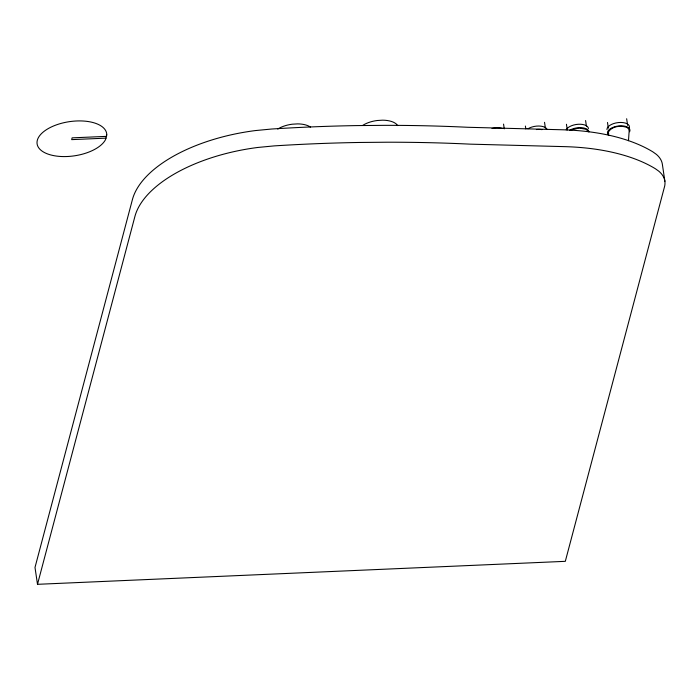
<?xml version="1.0" encoding="UTF-8"?>
<svg xmlns="http://www.w3.org/2000/svg" width="700" height="700" viewBox="0 0 700 700"><rect width="100%" height="100%" fill="white"/><g stroke="black" fill="none" stroke-linecap="round" stroke-linejoin="round"><path stroke-width="1.05" d="M628.486 140.718L629.142 131.145L628.81 129.15L627.104 127.496C620.918 125.186 612.106 126.035 608.361 132.046L608.702 134.032M606.935 129.544L607.267 128.056A11.357 5.574 -8.4 0 1 620.935 122.447A11.357 5.574 -8.4 0 1 629.116 128.354L629.09 128.389M37.494 584.316L134.855 216.659A129.264 63.455 -8.4 0 1 257.863 147.455L274.234 145.889A946.102 464.441 -8.4 0 1 359.249 142.468L387.293 142.214A946.102 464.441 -8.4 0 1 470.19 144.148L563.99 146.624A164.281 80.649 -8.4 0 1 655.401 168.761L658.761 171.168A54.854 26.924 -8.4 0 1 664.641 186.244L565.311 561.33L37.494 584.316L35 567.446L132.361 199.789A129.264 63.455 -8.4 0 1 255.369 130.576L271.749 129.01A946.102 464.441 -8.4 0 1 356.755 125.589L384.799 125.344A946.102 464.441 -8.4 0 1 467.696 127.278L561.496 129.754A164.281 80.649 -8.4 0 1 652.907 151.891L656.267 154.298A54.854 26.924 -8.4 0 1 662.392 164.482L664.886 181.352M629.589 131.766L629.615 131.722A11.357 5.574 -8.4 0 0 621.425 125.816A11.357 5.574 -8.4 0 0 607.766 131.425L607.425 132.921A11.357 5.574 -8.4 0 0 609.026 135.537M571.358 129.92L579.119 128.039L586.049 129.281L587.755 130.944M106.584 136.36L72.126 137.856L71.663 139.633L106.111 138.136M626.649 118.737L627.629 125.388M607.495 122.474L608.335 128.17M585.594 120.531L586.434 126.227M566.44 124.268L567.28 129.955M544.539 122.316L545.379 128.013M525.385 126.053L525.814 128.896M503.554 124.101L504.262 128.844M362.784 125.344A20.886 10.255 -8.4 0 1 377.256 120.505L382.637 120.181A20.886 10.255 -8.4 0 1 397.696 125.597M277.751 129.054A20.886 10.255 -8.4 0 1 292.224 124.206L297.605 123.883A20.886 10.255 -8.4 0 1 310.45 127.085M492.012 128.502A11.357 5.574 -8.4 0 1 502.206 128.406M527.992 128.774A11.357 5.574 -8.4 0 1 546.919 129.028M536.401 129.553A11.357 5.574 -8.4 0 1 542.054 129.631M566.212 129.841A11.357 5.574 -8.4 0 1 578.428 124.259A11.357 5.574 -8.4 0 1 588.403 128.643M569.546 130.357A11.357 5.574 -8.4 0 1 581.779 127.68A11.357 5.574 -8.4 0 1 588.901 132.02M106.776 134.934L105.551 139.571A35.166 17.264 -8.4 0 1 49.35 154.543A35.166 17.264 -8.4 0 1 57.295 124.565A35.166 17.264 -8.4 0 1 106.776 134.934"/></g></svg>
